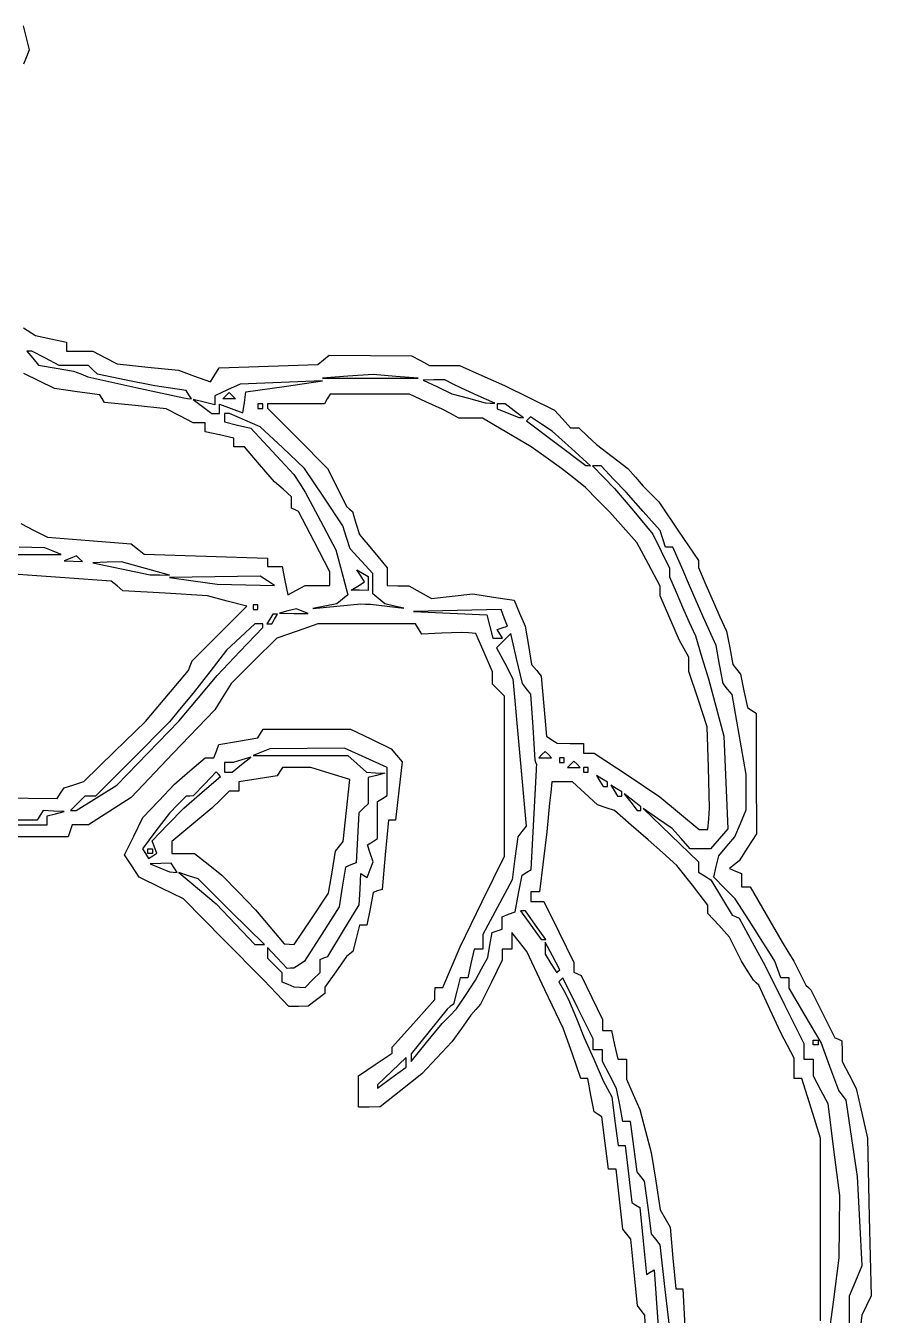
# Model space of a CAD drawing. Header units: millimetres. Extents: x 44 to 275, y 10 to 234.
# Drawn here: x 224.8 to 271.6, y 162.6 to 233.9 of the extents above; entities that cross this region are included whole.
import ezdxf

# ---------------------------------------------------------------- set-up
doc = ezdxf.new("R2010")
doc.units = ezdxf.units.MM
doc.layers.add('Capa_1', color=7, linetype='CONTINUOUS')

msp = doc.modelspace()

# ---------------------------------------------------------------- linework, layer by layer
at = {"layer": 'Capa_1', "color": 7}
for points in [[(224.690585, 233.869476), (224.856455, 233.208609), (225.022315, 232.547742), (224.869795, 232.150276), (224.717275, 231.752809)], [(224.704545, 217.167466), (225.369885, 216.740956), (226.225905, 216.552944), (227.081915, 216.364931), (227.081915, 216.121371), (227.081915, 215.87781), (227.809525, 215.87621), (228.537125, 215.87461), (229.211625, 215.522607), (229.886125, 215.170604), (231.577565, 214.993814), (233.269005, 214.817023), (234.158665, 214.495319), (235.048325, 214.173615), (235.288455, 214.562721), (235.528595, 214.951828), (238.250565, 215.043208), (240.972545, 215.134588), (241.290005, 215.395321), (241.607465, 215.656054), (243.878275, 215.639384), (246.149075, 215.622714), (246.652265, 215.353413), (247.155465, 215.084112), (247.981125, 215.084112), (248.806785, 215.084112), (250.049035, 214.535269), (251.291295, 213.986426), (252.676935, 213.303109), (254.062585, 212.619792), (254.503885, 212.13216), (254.945185, 211.644529), (255.168755, 211.644529), (255.392335, 211.644529), (255.883405, 211.181508), (256.374475, 210.718487), (257.242555, 210.057029), (258.110625, 209.39557), (258.537415, 208.900097), (258.964205, 208.404624), (259.390605, 207.974055), (259.817005, 207.543487), (260.911955, 205.923891), (262.006915, 204.304294), (262.006915, 204.111794), (262.006915, 203.919293), (262.423395, 202.953265), (262.839875, 201.987237), (263.200245, 201.193487), (263.560605, 200.399737), (263.740355, 199.473696), (263.920105, 198.547654), (264.123585, 198.283071), (264.327065, 198.018487), (264.523145, 197.092446), (264.719235, 196.166404), (264.959865, 196.012754), (265.200505, 195.859105), (265.209505, 192.526396), (265.219505, 189.193688), (264.743795, 188.446713), (264.268095, 187.699738), (263.997405, 187.481157), (263.726705, 187.262577), (264.057435, 187.128379), (264.388165, 186.994182), (264.388165, 186.619356), (264.388165, 186.244529), (264.633335, 186.244529), (264.878495, 186.244529), (265.757815, 184.723175), (266.637125, 183.201821), (266.957375, 182.672654), (267.277635, 182.143488), (267.613455, 181.482029), (267.949275, 180.820571), (268.086945, 180.68828), (268.224625, 180.555988), (268.886085, 179.233071), (269.547545, 177.910155), (269.745975, 177.821955), (269.944415, 177.733765), (269.946415, 177.160501), (269.948415, 176.587237), (270.333675, 175.848636), (270.718935, 175.110034), (271.035745, 173.731969), (271.352555, 172.353904), (271.455475, 167.994933), (271.558395, 163.635961), (271.301235, 163.100141), (271.044065, 162.564321), (270.919305, 161.459505)], [(224.5668, 206.34946), (225.29872, 205.967667), (226.03064, 205.585875), (228.34143, 205.405568), (230.65222, 205.225262), (231.01301, 204.937895), (231.3738, 204.650528), (234.78332, 204.544297), (238.19284, 204.438066), (238.19284, 204.204768), (238.19284, 203.97147), (238.59633, 203.97147), (238.99982, 203.97147), (239.15706, 203.1853), (239.31429, 202.39913), (239.79525, 202.656133), (240.27546, 202.913137), (240.95431, 202.913137), (241.63317, 202.913137), (241.63317, 203.291966), (241.63317, 203.670796), (240.77327, 205.342487), (239.91337, 207.014178), (239.71494, 207.102368), (239.5165, 207.190558), (239.5165, 207.506583), (239.5165, 207.822609), (239.05348, 208.236136), (238.59046, 208.649664), (237.75314, 209.617854), (236.91582, 210.586044), (236.62866, 210.586044), (236.3415, 210.586044), (236.3415, 210.829614), (236.3415, 211.073175), (235.54775, 211.247512), (234.754, 211.421848), (234.754, 211.665409), (234.754, 211.90897), (234.42327, 211.91057), (234.09254, 211.91217), (233.34495, 212.302094), (232.59736, 212.692018), (230.89011, 212.86693), (229.18287, 213.041842), (229.05185, 213.253839), (228.92083, 213.465836), (227.67023, 213.635395), (226.41962, 213.804953), (224.7233, 214.642869)], [(270.35638, 160.812416), (270.35638, 163.628699), (270.70521, 164.47085), (271.05404, 165.313002), (270.92454, 167.775029), (270.79504, 170.237056), (270.48721, 172.343983), (270.17938, 174.450909), (269.97478, 174.725232), (269.77017, 174.999556), (269.28062, 176.322473), (268.79107, 177.645389), (267.91214, 179.145118), (267.03322, 180.644846), (267.03322, 180.931055), (267.03322, 181.217264), (266.79949, 181.217264), (266.56577, 181.217264), (266.39839, 181.680285), (266.23101, 182.143306), (265.8991, 182.672472), (265.5672, 183.201639), (264.8061, 184.392264), (264.045, 185.582889), (263.44956, 186.187166), (262.85411, 186.791444), (262.99581, 187.377791), (263.13751, 187.964139), (263.57966, 188.493306), (264.02181, 189.022472), (264.33689, 189.762526), (264.65197, 190.502579), (264.6516, 191.482317), (264.65124, 192.462055), (264.26171, 194.675494), (263.87217, 196.888932), (263.62429, 197.189035), (263.3764, 197.489139), (263.17982, 198.547472), (262.98324, 199.605805), (262.27512, 201.193305), (261.56701, 202.780805), (261.08493, 203.905284), (260.60285, 205.029763), (260.39628, 205.029763), (260.18971, 205.029763), (260.04022, 205.492784), (259.89074, 205.955805), (258.95008, 207.014138), (258.00943, 208.072472), (257.31785, 208.800076), (256.62627, 209.52768), (256.39376, 209.52768), (256.16125, 209.52768), (256.76859, 208.90339), (257.37592, 208.279099), (258.43426, 207.021297), (259.49259, 205.763496), (259.95561, 204.820219), (260.41863, 203.876942), (260.41863, 203.633443), (260.41863, 203.389944), (260.77833, 202.556208), (261.13802, 201.722472), (261.48869, 200.928722), (261.83937, 200.134972), (262.19893, 198.944347), (262.5585, 197.753722), (262.98268, 196.166222), (263.40686, 194.578722), (263.51732, 192.022005), (263.62779, 189.465288), (263.15503, 188.913151), (262.68228, 188.361014), (262.12063, 188.361014), (261.55898, 188.361014), (261.05495, 188.918736), (260.55092, 189.476459), (259.75717, 190.03146), (258.96342, 190.586461), (260.48478, 189.110995), (262.00613, 187.635529), (262.00613, 187.35), (262.00613, 187.064432), (262.35137, 186.852847), (262.69661, 186.641262), (263.28743, 185.667785), (263.87825, 184.694307), (264.06667, 184.609457), (264.25509, 184.524597), (264.97895, 183.20168), (265.70282, 181.878763), (266.76489, 179.733378), (267.82697, 177.587992), (267.82697, 177.15369), (267.82697, 176.719389), (268.09155, 176.719389), (268.35613, 176.719389), (268.35813, 176.256368), (268.36013, 175.793347), (268.75819, 175.030074), (269.15625, 174.266802), (269.4798, 171.722783), (269.80335, 169.178764), (269.78945, 167.458972), (269.77555, 165.739181), (269.44869, 163.294355), (269.12183, 160.84953)], [(220.65546, 204.632928), (226.79755, 204.632928), (226.344, 204.81277), (225.89046, 204.992611), (225.17847, 205.011211), (224.46648, 205.029811)], [(223.35982, 191.166495), (226.57081, 191.139155), (226.7598, 191.434223), (226.94879, 191.729291), (227.49617, 191.899861), (228.04356, 192.070431), (229.74513, 193.733936), (231.44671, 195.397441), (232.63733, 196.806025), (233.82796, 198.214609), (233.92716, 198.480267), (234.02636, 198.745925), (235.5362, 200.255757), (237.04603, 201.765589), (235.96614, 202.056567), (234.88626, 202.347545), (232.54545, 202.486972), (230.20465, 202.626398), (229.88315, 202.893215), (229.56166, 203.160031), (226.98953, 203.340834), (224.4174, 203.521637)], [(259.235345, 158.348998), (259.043795, 162.564542), (258.841655, 162.829125), (258.639515, 163.093708), (258.458735, 164.934308), (258.277955, 166.774908), (258.055815, 167.050975), (257.833665, 167.327042), (257.645925, 168.980687), (257.458185, 170.634333), (257.250065, 170.634333), (257.041945, 170.634333), (256.860655, 172.085371), (256.679355, 173.536409), (256.463285, 173.669948), (256.247215, 173.803488), (256.072935, 174.732452), (255.898665, 175.661416), (255.708175, 175.661416), (255.517675, 175.661416), (255.029265, 177.050479), (254.540855, 178.439541), (253.530375, 180.556208), (252.519895, 182.672874), (252.113015, 183.202041), (251.706135, 183.731208), (251.698135, 183.268187), (251.690135, 182.805166), (251.425555, 182.805166), (251.160975, 182.805166), (251.160975, 182.503417), (251.160975, 182.201668), (250.565655, 180.982063), (249.970345, 179.762458), (249.705765, 179.461047), (249.441175, 179.159635), (248.912015, 178.423014), (248.382845, 177.686392), (247.550995, 176.798926), (246.719155, 175.911461), (245.566625, 174.995257), (244.414095, 174.079053), (243.818785, 174.076453), (243.223475, 174.073853), (243.225475, 174.933749), (243.227475, 175.793645), (244.151715, 176.423063), (245.075945, 177.052481), (245.077945, 177.216813), (245.079945, 177.381145), (246.260975, 178.704062), (247.441995, 180.026978), (247.448995, 180.357707), (247.455995, 180.688437), (247.669655, 180.688437), (247.883325, 180.688437), (248.362935, 181.812916), (248.842555, 182.937395), (250.067505, 185.443968), (251.292455, 187.950542), (251.292455, 192.376077), (251.292455, 196.801613), (250.961725, 197.132316), (250.630995, 197.463019), (250.630995, 197.805163), (250.630995, 198.147306), (250.171705, 199.207454), (249.712415, 200.267603), (249.311805, 200.292143), (248.911205, 200.316683), (247.813665, 200.273823), (246.716125, 200.230963), (246.541275, 200.513873), (246.366435, 200.796783), (243.670065, 200.792983), (240.973705, 200.789083), (239.839045, 200.393854), (238.704385, 199.998624), (237.445305, 198.744059), (236.186225, 197.489493), (235.734435, 196.769269), (235.282635, 196.049046), (232.968795, 193.618643), (230.654955, 191.18824), (229.478675, 190.436262), (228.302395, 189.684285), (227.847075, 189.684285), (227.391755, 189.684285), (227.281105, 189.353555), (227.170445, 189.022826), (223.753325, 189.026426)], [(268.75296, 162.247953), (268.75296, 167.300858), (268.75296, 172.353763), (268.23986, 174.007409), (267.72677, 175.661054), (267.51226, 175.661054), (267.29775, 175.661054), (267.29775, 176.215544), (267.29775, 176.770033), (266.93373, 177.472315), (266.56971, 178.174596), (265.96285, 179.497513), (265.35599, 180.820429), (265.20239, 180.952721), (265.04879, 181.085012), (264.71614, 181.614179), (264.38349, 182.143346), (264.05687, 182.804804), (263.73026, 183.466262), (263.13275, 184.125017), (262.53525, 184.783772), (262.53525, 185.012984), (262.53525, 185.242196), (261.67747, 186.338604), (260.8197, 187.435012), (260.02383, 188.144403), (259.22796, 188.853794), (258.30192, 189.663217), (257.37587, 190.472639), (256.90433, 190.628008), (256.43278, 190.783376), (255.74121, 191.424298), (255.04965, 192.06522), (254.48352, 192.06522), (253.91739, 192.06522), (253.85169, 191.469908), (253.78599, 190.874596), (253.71079, 190.080846), (253.63569, 189.287096), (253.42931, 187.63345), (253.22293, 185.979804), (252.98432, 185.979804), (252.74572, 185.979804), (252.74572, 185.715221), (252.74572, 185.450637), (253.10627, 185.450637), (253.46682, 185.450637), (254.29689, 183.764523), (255.12697, 182.078409), (255.12697, 181.802197), (255.12697, 181.525985), (255.3254, 181.437795), (255.52384, 181.349605), (256.11915, 180.13), (256.71447, 178.910395), (256.71447, 178.608646), (256.71447, 178.306897), (256.95803, 178.306897), (257.20159, 178.306897), (257.37592, 177.513147), (257.55026, 176.719397), (257.79382, 176.719397), (258.03738, 176.719397), (258.03738, 176.16407), (258.03738, 175.608744), (258.40747, 174.775008), (258.77757, 173.941272), (259.09021, 172.750647), (259.40286, 171.560022), (259.65301, 169.972522), (259.90316, 168.385022), (260.17221, 167.907479), (260.44125, 167.429936), (260.6005, 165.724667), (260.75974, 164.019397), (260.95855, 164.019397), (261.15737, 164.019397), (261.34937, 160.178652)], [(260.45807, 161.505907), (260.17943, 163.985474), (259.90078, 166.465041), (259.66013, 166.763599), (259.41947, 167.062157), (259.22793, 168.517366), (259.03638, 169.972574), (258.83105, 170.237157), (258.62572, 170.50174), (258.43898, 171.890803), (258.25223, 173.279865), (258.04192, 173.279865), (257.83161, 173.279865), (257.65998, 174.194731), (257.48835, 175.109597), (257.103, 175.848377), (256.71765, 176.587157), (256.71565, 176.917886), (256.71365, 177.248615), (256.44906, 177.248615), (256.18448, 177.248615), (256.18448, 177.546876), (256.18448, 177.845137), (255.35184, 179.536462), (254.51921, 181.227787), (254.40747, 181.116049), (254.29573, 181.004311), (254.56583, 180.515526), (254.83593, 180.02674), (255.26983, 178.968407), (255.70372, 177.910074), (256.22528, 176.719449), (256.74684, 175.528824), (256.98265, 175.088889), (257.21846, 174.648954), (257.39702, 173.302952), (257.57557, 171.956949), (257.77189, 171.956949), (257.96821, 171.956949), (258.14691, 170.377507), (258.3256, 168.798066), (258.551, 168.658762), (258.7764, 168.519458), (258.96241, 166.667252), (259.14842, 164.815047), (259.35176, 164.940722), (259.55511, 165.066397), (259.87483, 160.640319)]]:
    msp.add_lwpolyline(points, dxfattribs=at)
for points in [[(233.77743, 213.263501), (233.99148, 213.231891), (233.84602, 213.467241), (233.70057, 213.702591), (232.83822, 213.831779), (231.97587, 213.960967), (230.38837, 214.279295), (228.80087, 214.597623), (228.54952, 214.840798), (228.29817, 215.083974), (227.49119, 215.085574), (226.68421, 215.087174), (225.92636, 215.482419), (225.16851, 215.877664), (225.03407, 215.877664), (224.89962, 215.877664), (225.22319, 215.48779), (225.54675, 215.097917), (226.51236, 214.938009), (227.47796, 214.778101), (227.87483, 214.617257), (228.27171, 214.456412), (230.91754, 213.875736), (233.56337, 213.295059)], [(235.33374, 212.438137), (235.54775, 212.438137), (235.54775, 212.696171), (235.54775, 212.954206), (236.1925, 212.709073), (236.83724, 212.463941), (236.92014, 213.046351), (237.00304, 213.628761), (239.1197, 213.928276), (241.23637, 214.22779), (238.95626, 214.13699), (236.67615, 214.04619), (235.9797, 213.728865), (235.28325, 213.41154), (235.28325, 213.158567), (235.28325, 212.905595), (234.68793, 213.055586), (234.09262, 213.205576), (234.60621, 212.821861), (235.1198, 212.438146)], [(243.88212, 214.386854), (246.52796, 214.385554), (245.28006, 214.484294), (244.03215, 214.583034), (242.63422, 214.485554), (241.23629, 214.388074)], [(250.49671, 213.008087), (250.76129, 213.001187), (249.83525, 213.412859), (248.90921, 213.824531), (248.44978, 214.057396), (247.99035, 214.290261), (247.39144, 214.284261), (246.79254, 214.278261), (247.58629, 213.900192), (248.38004, 213.522124), (249.30608, 213.268621), (250.23212, 213.015118)], [(236.07692, 213.231887), (235.72414, 213.231887), (235.90053, 213.408275), (236.07692, 213.584664), (236.2533, 213.408275), (236.42969, 213.231887)], [(262.2957, 189.419371), (262.53525, 189.419371), (262.57685, 190.014684), (262.61845, 190.609996), (262.55845, 192.858954), (262.49845, 195.107913), (261.98771, 196.63032), (261.47698, 198.152728), (261.47698, 198.55214), (261.47698, 198.951551), (261.22167, 199.410982), (260.96637, 199.870413), (260.42792, 201.112667), (259.88948, 202.354922), (259.88948, 202.620021), (259.88948, 202.88512), (259.24707, 204.093324), (258.60466, 205.301528), (257.858, 206.136676), (257.11135, 206.971824), (256.44003, 207.654451), (255.76871, 208.337079), (255.10164, 208.866246), (254.43456, 209.395412), (253.59719, 209.993432), (252.75983, 210.591451), (251.41822, 211.382494), (250.07661, 212.173537), (249.4232, 212.173537), (248.7698, 212.173537), (248.31036, 212.421102), (247.85093, 212.668667), (246.95039, 213.08256), (246.04984, 213.496454), (243.85715, 213.496454), (241.66446, 213.496454), (241.50093, 213.231871), (241.33741, 212.967287), (239.76553, 212.967287), (238.19364, 212.967287), (238.19364, 212.846715), (238.19364, 212.726144), (239.85465, 211.060778), (241.51566, 209.395412), (242.03747, 208.337079), (242.55927, 207.278746), (242.72204, 207.146454), (242.88482, 207.014162), (243.08515, 206.373027), (243.28547, 205.731892), (243.52259, 205.446986), (243.7597, 205.162079), (244.28396, 204.526283), (244.80823, 203.890487), (244.80823, 203.401804), (244.80823, 202.913121), (245.40354, 202.903721), (245.99885, 202.894321), (246.63172, 202.543556), (247.2646, 202.192791), (248.40103, 202.320883), (249.53747, 202.448976), (250.68323, 202.277159), (251.82899, 202.105341), (252.12934, 201.384727), (252.42968, 200.664114), (252.61138, 199.60578), (252.79308, 198.547447), (253.05818, 198.226602), (253.32328, 197.905757), (253.47031, 196.242227), (253.61735, 194.578697), (253.90914, 194.384311), (254.20093, 194.189925), (254.92854, 194.185825), (255.65614, 194.181725), (255.65614, 193.917142), (255.65614, 193.652558), (255.95129, 193.652558), (256.24644, 193.652558), (258.06447, 192.443936), (259.88249, 191.235313), (260.96935, 190.327269), (262.05621, 189.419225)], [(237.79671, 212.70272), (237.929, 212.70272), (237.929, 212.835012), (237.929, 212.967303), (237.79671, 212.967303), (237.66442, 212.967303), (237.66442, 212.835012), (237.66442, 212.70272)], [(252.2165, 212.198739), (252.34879, 212.190339), (251.8352, 212.5788), (251.32161, 212.96726), (251.1076, 212.96726), (250.89358, 212.96726), (250.89358, 212.826443), (250.89358, 212.685625), (251.48889, 212.446339), (252.08421, 212.207052)], [(242.03004, 201.774284), (243.35296, 201.894636), (243.61754, 201.894157), (243.88212, 201.893678), (244.80817, 201.775285), (245.73421, 201.656892), (245.20504, 201.781214), (244.67587, 201.905535), (244.34514, 202.177164), (244.01442, 202.448792), (244.01442, 203.014411), (244.01442, 203.58003), (243.38564, 204.258138), (242.75686, 204.936246), (242.56032, 205.578351), (242.36378, 206.220456), (241.30457, 207.807956), (240.24537, 209.395456), (239.02104, 210.540221), (237.79671, 211.684986), (236.94531, 212.061575), (236.09391, 212.438165), (235.95312, 212.438165), (235.81233, 212.438165), (235.81233, 212.202264), (235.81233, 211.966364), (236.53994, 211.791585), (237.26754, 211.616807), (238.45817, 210.339642), (239.64879, 209.062476), (239.95872, 208.567508), (240.26864, 208.07254), (241.1206, 206.48504), (241.97256, 204.89754), (242.30537, 203.651042), (242.63818, 202.404544), (242.33411, 202.153099), (242.03004, 201.901655), (241.36858, 201.777793), (240.70712, 201.653932)], [(255.92067, 209.54555), (256.05296, 209.53995), (254.99462, 210.495151), (253.93629, 211.450352), (253.33272, 211.847769), (252.72915, 212.245185), (252.61869, 212.134723), (252.50823, 212.024262), (254.1483, 210.787658), (255.78837, 209.551054)], [(227.45591, 204.256942), (227.96303, 204.236052), (227.80317, 204.395905), (227.64332, 204.555757), (227.29606, 204.416793), (226.94879, 204.277829)], [(232.24046, 203.499885), (232.76962, 203.489625), (231.44671, 203.857738), (230.12379, 204.225851), (229.33004, 204.202121), (228.53629, 204.178381), (230.12379, 203.844269), (231.71129, 203.510156)], [(237.00296, 202.958755), (238.59046, 202.921245), (238.19358, 203.177725), (237.79671, 203.434205), (235.28317, 203.396695), (232.76962, 203.359175), (234.09254, 203.177726), (235.41546, 202.996277)], [(243.28681, 202.652633), (242.82379, 202.656733), (243.18842, 202.887683), (243.55304, 203.118634), (243.34597, 203.453679), (243.1389, 203.788724), (243.44437, 203.599937), (243.74983, 203.41115), (243.74983, 203.02989), (243.74983, 202.648629)], [(237.53212, 201.590248), (237.66442, 201.590248), (237.66442, 201.72254), (237.66442, 201.854832), (237.53212, 201.854832), (237.39983, 201.854832), (237.39983, 201.72254), (237.39983, 201.590248)], [(238.29464, 200.796498), (238.42694, 200.796498), (238.59046, 201.061082), (238.75398, 201.325665), (238.62169, 201.325665), (238.4894, 201.325665), (238.32587, 201.061082), (238.16235, 200.796498)], [(239.64879, 201.377245), (240.44254, 201.367445), (240.11685, 201.499219), (239.79115, 201.630992), (239.3231, 201.509023), (238.85504, 201.387053)], [(250.91424, 200.002748), (251.1894, 200.002748), (251.03984, 200.244733), (250.89029, 200.486719), (251.17166, 200.580509), (251.45303, 200.674299), (251.27729, 201.132273), (251.10155, 201.590246), (248.68246, 201.536996), (246.26337, 201.483746), (248.28789, 201.394036), (250.3124, 201.304326), (250.47574, 200.653529), (250.63908, 200.002732)], [(227.46432, 190.477751), (227.62076, 190.477751), (228.73999, 191.173195), (229.85921, 191.868639), (231.579, 193.641946), (233.29879, 195.415253), (234.35712, 196.680329), (235.41546, 197.945405), (236.67223, 199.267413), (237.929, 200.589421), (237.929, 200.69293), (237.929, 200.79647), (237.71207, 200.79647), (237.49514, 200.79647), (236.70816, 200.068866), (235.92117, 199.341262), (235.00686, 198.150637), (234.09254, 196.960012), (233.43108, 196.166262), (232.76962, 195.372512), (230.72758, 193.321991), (228.68553, 191.271471), (228.39357, 191.271471), (228.10162, 191.271471), (227.70474, 190.874596), (227.30787, 190.477721)], [(246.99098, 177.647127), (247.85087, 178.695453), (248.24775, 179.10084), (248.64462, 179.506227), (249.16921, 180.29561), (249.6938, 181.084993), (250.02958, 181.711467), (250.36537, 182.337941), (250.4913, 183.032423), (250.61724, 183.726905), (250.8877, 183.817065), (251.15817, 183.907215), (251.15817, 184.253734), (251.15817, 184.600252), (251.52163, 184.739728), (251.8851, 184.879203), (252.07508, 185.891908), (252.26507, 186.904613), (252.51872, 187.061376), (252.77236, 187.21814), (252.91367, 189.972399), (253.05498, 192.726659), (253.06398, 192.85895), (253.07298, 192.991242), (253.03348, 193.123534), (252.99398, 193.255825), (252.8685, 195.082399), (252.74302, 196.908973), (252.51441, 197.199066), (252.28581, 197.489159), (251.96163, 198.87218), (251.63746, 200.2552), (251.24631, 199.864047), (250.85515, 199.472893), (251.30208, 198.613318), (251.74901, 197.753742), (252.11559, 193.680462), (252.48217, 189.607183), (252.2536, 189.314838), (252.02503, 189.022492), (251.86987, 187.828603), (251.7147, 186.634714), (250.90727, 185.121623), (250.09984, 183.608533), (250.09984, 183.206659), (250.09984, 182.804784), (249.85628, 182.804784), (249.61272, 182.804784), (249.43838, 182.011034), (249.26405, 181.217284), (249.04917, 181.217284), (248.83429, 181.217284), (248.65234, 180.49233), (248.47039, 179.767376), (248.29293, 179.632434), (248.11547, 179.497493), (247.12328, 178.262339), (246.13109, 177.027186), (246.13109, 176.812993), (246.13109, 176.5988)], [(239.90948, 179.638219), (239.37637, 179.629819), (238.68397, 180.357423), (237.99158, 181.085027), (235.77166, 183.333986), (233.55174, 185.582944), (232.32797, 186.183257), (231.10419, 186.78357), (230.69645, 187.405858), (230.28871, 188.028147), (230.80001, 189.054504), (231.31131, 190.080861), (232.1868, 191.006902), (233.06229, 191.932944), (233.90588, 192.660548), (234.74947, 193.388152), (234.98803, 193.388152), (235.2266, 193.388152), (235.36878, 193.758658), (235.51095, 194.129165), (236.58632, 194.310847), (237.66169, 194.49253), (237.81099, 194.734091), (237.96028, 194.975652), (240.37467, 194.975652), (242.78906, 194.975652), (243.90952, 194.433247), (245.02998, 193.890843), (245.33142, 193.527627), (245.63286, 193.164411), (245.45095, 191.55649), (245.26903, 189.948569), (245.07662, 189.948569), (244.8842, 189.948569), (244.70666, 188.03034), (244.52911, 186.112111), (244.28016, 186.026711), (244.03122, 185.941311), (243.8611, 185.034526), (243.69099, 184.127741), (243.48454, 184.127741), (243.27808, 184.127741), (243.09613, 183.402787), (242.91418, 182.677833), (242.73672, 182.542891), (242.55926, 182.407949), (241.96394, 181.558767), (241.36863, 180.709585), (241.36863, 180.529602), (241.36863, 180.349619), (240.90561, 179.998136), (240.44259, 179.646653)], [(236.02641, 192.594391), (236.24042, 192.594391), (236.75401, 193.012865), (237.2676, 193.43134), (236.78294, 193.277449), (236.29828, 193.123558), (236.05534, 193.123558), (235.81239, 193.123558), (235.81239, 192.858974), (235.81239, 192.594391)], [(239.96068, 180.709026), (240.27251, 180.688136), (240.68829, 181.103909), (241.10406, 181.519683), (241.10406, 181.875613), (241.10406, 182.23154), (241.31293, 182.31973), (241.5218, 182.40792), (242.39279, 183.835937), (243.26377, 185.263954), (243.30837, 186.124307), (243.35297, 186.984659), (243.52368, 186.880622), (243.69439, 186.776584), (243.86041, 187.209213), (244.02642, 187.641843), (243.87737, 188.111469), (243.72832, 188.581095), (244.00366, 188.751268), (244.27901, 188.921441), (244.27901, 189.948545), (244.27901, 190.975648), (244.54359, 191.13917), (244.80818, 191.302691), (244.80818, 192.074214), (244.80818, 192.845736), (243.63207, 193.381515), (242.45596, 193.917295), (240.39092, 193.898695), (238.32588, 193.880095), (237.86453, 193.697378), (237.40319, 193.514661), (240.02275, 193.514661), (242.64231, 193.514661), (243.15076, 193.054516), (243.65922, 192.594371), (244.16755, 192.563681), (244.67588, 192.532991), (244.21286, 192.411991), (243.74984, 192.290991), (243.74984, 191.569558), (243.74984, 190.848125), (243.49813, 190.596414), (243.24642, 190.344703), (243.16742, 188.960205), (243.08842, 187.575706), (242.79514, 187.461879), (242.50185, 187.348052), (242.32524, 186.243584), (242.14863, 185.139117), (241.19429, 183.641225), (240.23996, 182.143334), (239.9444, 181.948948), (239.64884, 181.754562), (239.46071, 181.750462), (239.27258, 181.746362), (238.73311, 182.325419), (238.19363, 182.904476), (238.19363, 182.608901), (238.19363, 182.313326), (238.59051, 181.916451), (238.98738, 181.519576), (238.98738, 181.258143), (238.98738, 180.996709), (239.31811, 180.863257), (239.64884, 180.729805)], [(253.53942, 193.388165), (253.89219, 193.388165), (253.7158, 193.564554), (253.53942, 193.740943), (253.36303, 193.564554), (253.18664, 193.388165)], [(254.46546, 193.123582), (254.59775, 193.123582), (254.59775, 193.255873), (254.59775, 193.388165), (254.46546, 193.388165), (254.33317, 193.388165), (254.33317, 193.255873), (254.33317, 193.123582)], [(231.85037, 187.96834), (232.08511, 188.113421), (231.95435, 188.454182), (231.82359, 188.794944), (232.69577, 189.70248), (233.56795, 190.610016), (234.58566, 191.486224), (235.60338, 192.362432), (235.47908, 192.486731), (235.35478, 192.61103), (234.72369, 191.945823), (234.0926, 191.280617), (233.89416, 191.276017), (233.69573, 191.271417), (233.2327, 190.799667), (232.76968, 190.327917), (232.02743, 189.342901), (231.28517, 188.357886), (231.4504, 188.090544), (231.61562, 187.823202)], [(239.39427, 183.081767), (239.66887, 183.069387), (240.62071, 184.482707), (241.57256, 185.896026), (241.7651, 187.062394), (241.95764, 188.228762), (242.16628, 188.493346), (242.37492, 188.757929), (242.55548, 190.477721), (242.73604, 192.197512), (241.65963, 192.528241), (240.58323, 192.85897), (239.80092, 192.85897), (239.01862, 192.85897), (238.87658, 192.629141), (238.73454, 192.399311), (237.67034, 192.229139), (236.60614, 192.058967), (236.60614, 191.79751), (236.60614, 191.536054), (236.34156, 191.536054), (236.07698, 191.536054), (235.59921, 191.073033), (235.12145, 190.610012), (234.01304, 189.683971), (232.90463, 188.757929), (232.90363, 188.4272), (232.90263, 188.096471), (233.5284, 188.096471), (234.15418, 188.096471), (234.91376, 187.501158), (235.67333, 186.905846), (236.60308, 185.944378), (237.53283, 184.98291), (238.32658, 184.038524), (239.12033, 183.094139)], [(255.12692, 192.858998), (255.47969, 192.858998), (255.3033, 193.035387), (255.12692, 193.211776), (254.95053, 193.035387), (254.77414, 192.858998)], [(255.78837, 192.594415), (255.92067, 192.594415), (255.92067, 192.726679), (255.92067, 192.85897), (255.78837, 192.85897), (255.65608, 192.85897), (255.65608, 192.726679), (255.65608, 192.594387)], [(256.86232, 191.800665), (256.979, 191.800665), (256.979, 191.917342), (256.979, 192.034019), (256.67354, 192.222806), (256.36807, 192.411593), (256.55686, 192.106129), (256.74565, 191.800665)], [(257.65607, 191.271499), (257.77275, 191.271499), (257.77275, 191.388175), (257.77275, 191.504852), (257.46729, 191.693639), (257.16182, 191.882426), (257.35061, 191.576962), (257.5394, 191.271499)], [(258.73119, 190.477751), (258.83109, 190.477751), (258.83109, 190.577641), (258.83109, 190.677531), (258.36807, 191.040657), (257.90505, 191.403783), (258.26818, 190.940762), (258.6313, 190.477742)], [(223.959, 189.683971), (226.02275, 189.683971), (226.02275, 189.929154), (226.02275, 190.174337), (226.48577, 190.295337), (226.94879, 190.416336), (226.36909, 190.447026), (225.7894, 190.477716), (225.62587, 190.213132), (225.46235, 189.948549), (223.77379, 189.948549), (222.08523, 189.948549), (221.92171, 190.213132), (221.75819, 190.477716), (220.9139, 190.441686), (220.06962, 190.405656), (220.73108, 190.286991), (221.39254, 190.168327), (221.64389, 189.926148), (221.89525, 189.683969)], [(231.71135, 188.096475), (231.579, 188.096475), (231.579, 188.228766), (231.579, 188.361058), (231.71129, 188.361058), (231.84358, 188.361058), (231.84358, 188.228766), (231.84358, 188.096475)], [(232.98374, 187.056738), (233.19779, 187.038138), (233.03427, 187.302722), (232.87075, 187.567305), (232.29105, 187.548705), (231.71135, 187.530105), (232.24052, 187.302715), (232.76968, 187.075324)], [(237.76014, 183.069387), (238.02029, 183.069387), (236.18874, 184.879869), (234.35718, 186.690351), (233.82802, 186.865369), (233.29885, 187.040387), (234.33208, 186.179367), (235.36532, 185.318346), (236.43265, 184.193867), (237.49999, 183.069387)], [(253.44316, 183.333955), (253.57545, 183.333955), (253.01025, 184.127705), (252.44505, 184.921455), (252.31276, 184.921455), (252.18047, 184.921455), (252.74567, 184.127705), (253.31087, 183.333955)], [(254.26174, 181.58683), (254.34264, 181.66772), (253.94266, 182.434689), (253.54269, 183.201658), (253.54069, 182.867339), (253.53869, 182.53302), (253.8594, 182.019476), (254.18011, 181.505932)], [(268.48837, 177.513098), (268.35608, 177.513098), (268.35608, 177.645389), (268.35608, 177.777681), (268.48837, 177.777681), (268.62067, 177.777681), (268.62067, 177.645389), (268.62067, 177.513098)], [(245.07275, 175.702872), (245.8665, 176.289716), (245.8665, 176.554063), (245.8665, 176.81839), (245.07275, 176.057929), (244.279, 175.297469), (244.279, 175.206759), (244.279, 175.116049)]]:
    msp.add_lwpolyline(points, close=True, dxfattribs=at)

doc.saveas('drawing.dxf')
